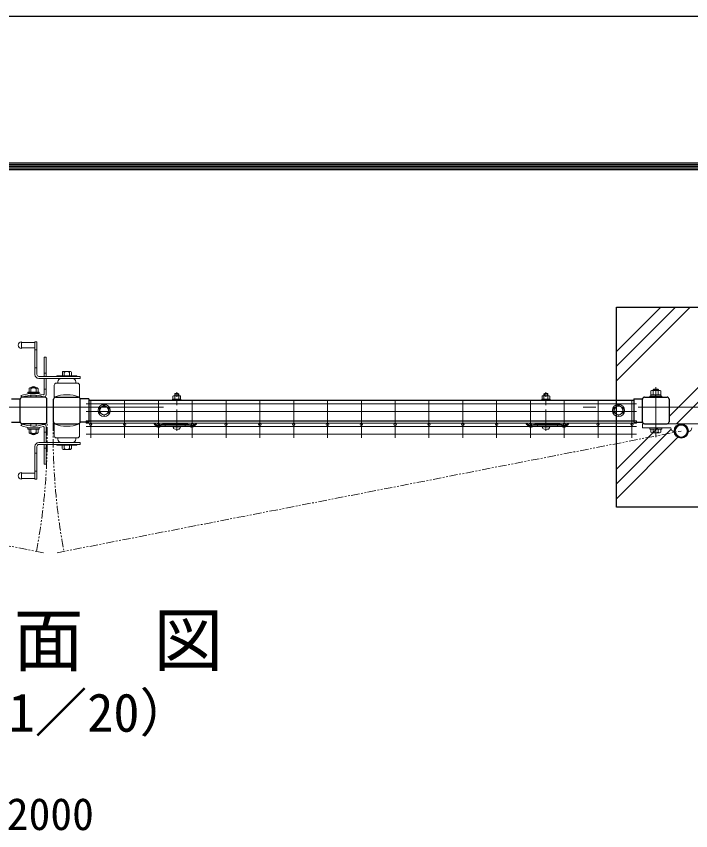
# Model space of a CAD drawing. Units: millimetres, scale not verified. Extents: x -4200 to 4200, y -2970 to 2970.
# Drawn here: x 1280 to 2292, y 1748 to 2970 of the extents above; entities that cross this region are included whole.
import ezdxf
from ezdxf.enums import TextEntityAlignment as Align

# ---------------------------------------------------------------- set-up
doc = ezdxf.new("R2010")
doc.units = ezdxf.units.MM
doc.header["$LTSCALE"] = 10
doc.linetypes.add('USER1', pattern=[50.8, 31.75, -6.35, 6.35, -6.35])
doc.linetypes.add('USER2', pattern=[2.5, 1.25, -0.25, 0.25, -0.25, 0.25, -0.25])
for name, color, linetype, lineweight in [('0-0_D-TTL-TXT', 7, 'Continuous', 25), ('0-1_D-STR3', 3, 'Continuous', 13), ('0-2_D-BMK', 2, 'USER1', 13), ('0-3_D-STR1', 1, 'Continuous', 25), ('0-7_D-STR-DIM', 7, 'Continuous', 13), ('0-A_D-DCR-HCH', 7, 'Continuous', 13), ('0-B_D-STR2', 7, 'Continuous', 13), ('0-C_D-STR4', 7, 'Continuous', 25), ('0-D_D-TTL', 7, 'Continuous', 25)]:
    doc.layers.add(name, color=color, linetype=linetype, lineweight=lineweight)
doc.styles.add('ＭＳ ゴシック', font='')
doc.styles.get('ＭＳ ゴシック').set_extended_font_data('MS Gothic')

# ---------------------------------------------------------------- blocks, each defined once
blk = doc.blocks.new('A$C982ee5ca')
at = {"layer": '0-1_D-STR3'}
for p, q in [((-62.5, 399), (62.5, 399)), ((-62.5, 383), (-62.5, 399)), ((-62.5, 383), (62.5, 383)), ((-57.5, 440.8), (-57.5, 399)), ((-57.5, 399), (57.5, 399)), ((-43.3, 449), (43.3, 449)), ((-23, 484), (-30, 477)), ((30, 477), (-30, 477)), ((-30, 477), (-30, 449)), ((-29.1, 440.8), (-29.1, 399)), ((-23, 484), (-23, 449)), ((23, 484), (-23, 484)), ((23, 484), (23, 449)), ((23, 484), (30, 477)), ((29.1, 440.8), (29.1, 399)), ((30, 477), (30, 449)), ((57.5, 440.8), (57.5, 399)), ((62.5, 383), (62.5, 399)), ((-62.5, 0), (62.5, 0)), ((-62.5, -16), (-62.5, 0)), ((62.5, -16), (62.5, 0)), ((-62.5, -16), (62.5, -16)), ((-51.8, -16), (51.8, -16)), ((-51.8, -31.3), (-51.8, -16)), ((51.8, -31.6), (51.8, -16))]:
    blk.add_line(p, q, dxfattribs=at)
for centre, radius, start, end in [((-43.3, 432.6), 16.4, 30, 150), ((0, 393.2), 55.8, 58.543, 121.457), ((43.3, 432.6), 16.4, 30, 150), ((-32.8, -31.3), 19, 180, 253.92714), ((0.7, 85), 140, 253.92714, 285.41383), ((32.8, -31.6), 19, 285.41383, 0)]:
    blk.add_arc(centre, radius, start, end, dxfattribs=at)
at = {"layer": '0-2_D-BMK'}
blk.add_line((0, -75), (0, 504), dxfattribs=at)

msp = doc.modelspace()

# ---------------------------------------------------------------- linework, layer by layer
at = {"layer": '0-1_D-STR3'}
for p, q in [((1287.78, 2481.77), (1287.78, 2471.77)), ((1287.78, 2480.77), (1307.78, 2480.77)), ((1307.78, 2481.77), (1307.78, 2432.77)), ((1307.78, 2481.77), (1310.78, 2481.77)), ((1310.78, 2481.77), (1310.78, 2432.77)), ((1287.78, 2472.77), (1307.78, 2472.77)), ((1307.78, 2469.77), (1310.78, 2469.77)), ((1324.78, 2458.74), (1321.78, 2458.74)), ((1321.78, 2429.74), (1321.78, 2458.74)), ((1324.78, 2429.74), (1324.78, 2458.74)), ((1307.78, 2442.77), (1310.78, 2442.77)), ((1324.78, 2434.74), (1321.78, 2434.74)), ((1349, 2435.81), (1349, 2430.72)), ((1350.39, 2437.21), (1361.19, 2437.21)), ((1351.77, 2435.81), (1351.77, 2430.77)), ((1359.78, 2435.81), (1359.78, 2430.77)), ((1362.59, 2435.81), (1362.59, 2430.81)), ((1313.78, 2429.77), (1375.78, 2429.77)), ((1313.78, 2426.77), (1375.78, 2426.77)), ((1321.78, 2426.74), (1321.78, 2403.36)), ((1324.78, 2426.74), (1324.78, 2402.24)), ((1339.78, 2419.77), (1371.78, 2419.77)), ((1370.78, 2430.77), (1340.78, 2430.77)), ((1340.78, 2430.77), (1340.78, 2429.77)), ((1342.28, 2419.77), (1342.28, 2421.77)), ((1369.28, 2419.77), (1369.28, 2421.77)), ((1370.78, 2430.77), (1370.78, 2429.77)), ((1375.78, 2426.77), (1375.78, 2429.77)), ((1298.97, 2411.12), (1298.97, 2406.12)), ((1311.17, 2412.53), (1300.37, 2412.53)), ((1301.78, 2413.12), (1301.78, 2412.52)), ((1301.78, 2413.12), (1309.79, 2413.12)), ((1301.78, 2411.12), (1301.78, 2406.09)), ((1302.28, 2413.46), (1302.28, 2412.52)), ((1309.29, 2413.47), (1309.29, 2412.54)), ((1309.79, 2413.12), (1309.79, 2412.54)), ((1309.79, 2411.12), (1309.79, 2406.09)), ((1312.56, 2411.12), (1312.56, 2406.04)), ((1321.78, 2410.74), (1324.78, 2410.74)), ((1336.78, 2416.77), (1336.78, 2398.77)), ((1374.78, 2416.77), (1374.78, 2398.77)), ((2232.28, 2402.34), (2232.28, 2408.14)), ((2234, 2408.84), (2245.55, 2408.84)), ((2235.78, 2409.74), (2236.78, 2410.74)), ((2235.78, 2408.84), (2235.78, 2409.74)), ((2236.03, 2402.34), (2236.03, 2408.14)), ((2242.78, 2408.84), (2242.78, 2410.74)), ((2243.53, 2402.34), (2243.53, 2408.14)), ((2243.78, 2408.84), (2243.78, 2409.74)), ((2247.28, 2402.34), (2247.28, 2408.14)), ((1288.8, 2398.74), (1286.78, 2400.96)), ((1314.18, 2406.09), (1297.38, 2406.09)), ((1297.38, 2406.09), (1297.38, 2404.49)), ((1297.38, 2404.49), (1314.18, 2404.49)), ((1301.78, 2398.74), (1301.78, 2401.55)), ((1309.79, 2398.74), (1309.79, 2401.55)), ((1314.18, 2406.09), (1314.18, 2404.49)), ((2230.78, 2398.74), (2230.78, 2400.34)), ((2230.78, 2400.34), (2248.78, 2400.34)), ((2248.78, 2398.74), (2230.78, 2398.74)), ((2232.08, 2400.34), (2247.48, 2400.34)), ((2232.28, 2402.34), (2247.28, 2402.34)), ((2238.71, 2400.34), (2239.87, 2402.34)), ((2239.4, 2400.34), (2240.56, 2402.34)), ((2247.48, 2400.34), (2247.48, 2402.34)), ((2248.78, 2398.74), (2248.78, 2400.34)), ((1411.78, 2386.47), (1404.78, 2382.43)), ((1404.78, 2382.43), (1404.78, 2375.01)), ((1411.78, 2386.47), (1418.78, 2382.43)), ((1418.78, 2382.43), (1418.78, 2375.01)), ((2183.78, 2386.47), (2176.78, 2382.43)), ((2176.78, 2382.43), (2176.78, 2375.01)), ((2183.78, 2386.47), (2190.78, 2382.43)), ((2190.78, 2382.43), (2190.78, 2375.01)), ((1411.78, 2370.97), (1404.78, 2375.01)), ((1411.78, 2370.97), (1418.78, 2375.01)), ((2183.78, 2370.97), (2176.78, 2375.01)), ((2183.78, 2370.97), (2190.78, 2375.01)), ((1288.8, 2358.24), (1286.78, 2356.02)), ((1301.78, 2358.74), (1301.78, 2355.43)), ((1309.79, 2358.74), (1309.79, 2355.43)), ((1336.78, 2340.72), (1336.78, 2358.72)), ((1374.78, 2340.72), (1374.78, 2358.72)), ((1486.83, 2358.13), (1487.87, 2359.34)), ((1486.83, 2358.13), (1491.54, 2354.07)), ((1487.87, 2359.34), (1492.58, 2355.29)), ((1500.04, 2359.34), (1537.04, 2359.34)), ((1500.04, 2357.54), (1500.04, 2359.34)), ((1537.04, 2357.54), (1537.04, 2359.34)), ((1549.22, 2359.34), (1544.5, 2355.29)), ((1550.26, 2358.13), (1545.55, 2354.07)), ((1550.26, 2358.13), (1549.22, 2359.34)), ((2045.3, 2358.13), (2046.34, 2359.34)), ((2045.3, 2358.13), (2050.01, 2354.08)), ((2046.34, 2359.34), (2051.05, 2355.29)), ((2058.51, 2359.34), (2095.51, 2359.34)), ((2058.51, 2357.54), (2058.51, 2359.34)), ((2095.51, 2357.54), (2095.51, 2359.34)), ((2107.69, 2359.34), (2102.97, 2355.29)), ((2108.73, 2358.13), (2104.02, 2354.08)), ((2108.73, 2358.13), (2107.69, 2359.34)), ((2364.18, 2358.74), (2219.78, 2358.74)), ((1297.38, 2352.5), (1314.18, 2352.5)), ((1298.97, 2345.86), (1298.97, 2350.86)), ((1301.78, 2345.86), (1301.78, 2350.9)), ((1309.79, 2345.86), (1309.79, 2350.9)), ((1312.56, 2345.86), (1312.56, 2350.95)), ((1314.18, 2350.9), (1314.18, 2352.5)), ((1321.78, 2330.74), (1321.78, 2353.63)), ((1321.78, 2346.24), (1324.78, 2346.24)), ((1324.78, 2330.74), (1324.78, 2354.75)), ((1496.47, 2357.13), (1494.48, 2355.31)), ((1497.54, 2355.94), (1495.56, 2354.13)), ((1497.54, 2357.54), (1500.04, 2357.54)), ((1497.54, 2355.94), (1539.54, 2355.94)), ((1537.04, 2357.54), (1500.04, 2357.54)), ((1503.54, 2357.54), (1503.54, 2355.94)), ((1533.54, 2357.54), (1533.54, 2355.94)), ((1537.04, 2357.54), (1539.54, 2357.54)), ((1539.54, 2355.94), (1541.53, 2354.13)), ((1540.62, 2357.13), (1542.61, 2355.31)), ((2054.94, 2357.13), (2052.95, 2355.31)), ((2056.01, 2355.94), (2054.03, 2354.13)), ((2056.01, 2357.54), (2058.51, 2357.54)), ((2056.01, 2355.94), (2098.01, 2355.94)), ((2095.51, 2357.54), (2058.51, 2357.54)), ((2062.01, 2357.54), (2062.01, 2355.94)), ((2092.01, 2357.54), (2092.01, 2355.94)), ((2095.51, 2357.54), (2098.01, 2357.54)), ((2098.01, 2355.94), (2100, 2354.13)), ((2099.09, 2357.13), (2101.08, 2355.31)), ((2230.78, 2352.74), (2248.78, 2352.74)), ((2230.78, 2350.74), (2230.78, 2352.74)), ((2230.78, 2350.74), (2248.78, 2350.74)), ((2232.28, 2346.32), (2232.28, 2350.74)), ((2232.28, 2350.74), (2247.28, 2350.74)), ((2236.02, 2346.32), (2236.02, 2350.74)), ((2243.54, 2346.32), (2243.54, 2350.74)), ((2247.28, 2346.32), (2247.28, 2350.74)), ((2248.78, 2350.74), (2248.78, 2352.74)), ((1311.17, 2344.46), (1300.37, 2344.46)), ((1301.78, 2343.86), (1301.78, 2344.47)), ((1301.78, 2343.86), (1309.79, 2343.86)), ((1302.28, 2343.53), (1302.28, 2344.47)), ((1309.29, 2343.51), (1309.29, 2344.45)), ((1309.79, 2343.86), (1309.79, 2344.45)), ((1339.78, 2337.72), (1371.78, 2337.72)), ((1342.28, 2337.72), (1342.28, 2335.72)), ((1369.28, 2337.72), (1369.28, 2335.72)), ((2234.15, 2345.24), (2245.41, 2345.24)), ((1307.78, 2275.72), (1307.78, 2324.72)), ((1310.78, 2275.72), (1310.78, 2324.72)), ((1313.78, 2330.72), (1375.78, 2330.72)), ((1313.78, 2327.72), (1375.78, 2327.72)), ((1321.78, 2327.74), (1321.78, 2298.24)), ((1324.78, 2322.24), (1321.78, 2322.24)), ((1324.78, 2327.74), (1324.78, 2298.24)), ((1340.78, 2326.72), (1340.78, 2327.72)), ((1340.78, 2326.72), (1370.78, 2326.72)), ((1348.97, 2321.68), (1348.97, 2326.68)), ((1351.78, 2321.68), (1351.78, 2326.72)), ((1359.79, 2321.68), (1359.79, 2326.72)), ((1362.56, 2321.68), (1362.56, 2326.77)), ((1370.78, 2326.72), (1370.78, 2327.72)), ((1375.78, 2330.72), (1375.78, 2327.72)), ((1310.78, 2314.72), (1307.78, 2314.72)), ((1361.17, 2320.28), (1350.37, 2320.28)), ((1324.78, 2298.24), (1321.78, 2298.24)), ((1287.78, 2275.72), (1287.78, 2285.72)), ((1287.78, 2284.72), (1307.78, 2284.72)), ((1310.78, 2287.72), (1307.78, 2287.72)), ((1287.78, 2276.72), (1307.78, 2276.72)), ((1307.78, 2275.72), (1310.78, 2275.72))]:
    msp.add_line(p, q, dxfattribs=at)
for points in [[(2235.78, 2409.74), (2243.78, 2409.74), (2242.78, 2410.74)], [(2236.78, 2408.84), (2236.78, 2410.74), (2242.78, 2410.74)], [(2232.08, 2400.34), (2232.08, 2402.34), (2247.48, 2402.34)], [(2219.78, 2358.74), (2219.78, 2352.74), (2262.3, 2352.74)], [(1314.18, 2350.9), (1297.38, 2350.9), (1297.38, 2352.5)]]:
    msp.add_lwpolyline(points, dxfattribs=at)
for centre, radius in [((1411.78, 2378.72), 9), ((1411.78, 2378.72), 6.71), ((2183.78, 2378.72), 9), ((2183.78, 2378.72), 6.71), ((2277.98, 2347.94), 10.8), ((2277.98, 2347.94), 10), ((2277.98, 2347.94), 9)]:
    msp.add_circle(centre, radius, dxfattribs=at)
for centre, radius, start, end in [((1287.78, 2476.77), 5, 90.00001, 270), ((1313.78, 2432.77), 6, 180.00001, 269.99995), ((1313.78, 2432.77), 3, 180.00001, 270), ((1350.39, 2435.82), 1.39, 359.29981, 180.701), ((1355.78, 2430.8), 6.41, 51.35043, 128.64746), ((1361.19, 2435.8), 1.4, 0.08393, 179.91606), ((1339.78, 2416.77), 3, 90, 180.00001), ((1347.28, 2421.77), 5, 90.00001, 179.99999), ((1364.28, 2421.77), 5, 0, 90), ((1371.78, 2416.77), 3, 0, 90), ((1300.37, 2411.12), 1.4, 0.08393, 179.91608), ((1305.78, 2408.12), 6.41, 51.35253, 128.64959), ((1305.78, 2406.12), 6.41, 51.35253, 128.64959), ((1311.17, 2411.14), 1.39, 359.29901, 180.70018), ((2234.15, 2406), 2.85, 48.83491, 131.16509), ((2239.78, 2398.45), 10.39, 68.85295, 111.14705), ((2245.4, 2406), 2.85, 48.86505, 131.13495), ((1305.78, 2351.49), 53, 73.87238, 111.00754), ((1305.78, 2351.72), 50, 72.42905, 109.85261), ((1320.78, 2403.36), 1, 253.8728, 0.00001), ((1321.78, 2402.24), 3, 252.42887, 0.00001), ((1355.78, 2351.66), 50.8, 68.0365, 111.96349), ((1305.78, 2405.27), 50, 250.14739, 287.57095), ((1321.78, 2354.75), 3, 359.99999, 107.57113), ((1355.78, 2405.83), 50.8, 248.03652, 291.96351), ((1305.78, 2405.5), 53, 248.99246, 286.12762), ((1300.37, 2345.87), 1.4, 180.08392, 359.91607), ((1305.78, 2350.87), 6.41, 231.35041, 308.64747), ((1311.17, 2345.85), 1.39, 179.29982, 0.70099), ((1320.78, 2353.63), 1, 359.99999, 106.1272), ((1493.52, 2356.37), 3.03, 229.26286, 312.38442), ((1493.52, 2356.37), 1.43, 229.26286, 312.38442), ((1497.54, 2355.94), 1.6, 90, 132.38442), ((1539.54, 2355.94), 1.6, 47.61558, 90), ((1543.57, 2356.37), 3.03, 227.61558, 310.73714), ((1543.57, 2356.37), 1.43, 227.61558, 310.73714), ((2051.99, 2356.37), 3.03, 229.26286, 312.38442), ((2051.99, 2356.37), 1.43, 229.26286, 312.38442), ((2056.01, 2355.94), 1.6, 90, 132.38442), ((2098.01, 2355.94), 1.6, 47.61558, 90), ((2102.04, 2356.37), 3.03, 227.61558, 310.73714), ((2102.04, 2356.37), 1.43, 227.61558, 310.73714), ((2234.15, 2347.4), 2.16, 210, 330), ((2239.78, 2352.32), 7.08, 237.93138, 302.06862), ((2245.41, 2347.4), 2.16, 210, 330), ((2268.3, 2352.74), 6, 180, 259.73982), ((2287.65, 2352.74), 6, 280.26018, 0), ((1305.78, 2348.87), 6.41, 231.35041, 308.64747), ((1339.78, 2340.72), 3, 180.00001, 270), ((1347.28, 2335.72), 5, 180.00002, 270), ((1364.28, 2335.72), 5, 270, 0.00001), ((1371.78, 2340.72), 3, 270, 0.00001), ((1313.78, 2324.72), 6, 90.00006, 180.00001), ((1313.78, 2324.72), 3, 90.00001, 180.00001), ((1350.37, 2321.68), 1.4, 180.08393, 359.91608), ((1355.78, 2326.69), 6.41, 231.35042, 308.64748), ((1361.17, 2321.67), 1.39, 179.29981, 0.70101), ((1287.78, 2280.72), 5, 90, 270)]:
    msp.add_arc(centre, radius, start, end, dxfattribs=at)
at = {"layer": '0-2_D-BMK'}
for p, q in [((2239.78, 2338.93), (2239.78, 2413.92)), ((1500.78, 2383.74), (1100.78, 2383.74)), ((2530.78, 2383.74), (2130.78, 2383.74))]:
    msp.add_line(p, q, dxfattribs=at)
at = {"layer": '0-2_D-BMK', "linetype": 'USER2'}
for p, q in [((1320.52, 2165.4), (383.58, 2347.94)), ((1341.04, 2165.4), (2277.98, 2347.94))]:
    msp.add_line(p, q, dxfattribs=at)
for centre, start, end in [((366.78, 2343.24), 349.44142, 1.03068), ((2294.78, 2343.24), 178.96932, 190.55858)]:
    msp.add_arc(centre, 959.66, start, end, dxfattribs=at)
at = {"layer": '0-3_D-STR1'}
for p, q in [((1272.78, 2396.19), (1285.85, 2396.19)), ((1285.78, 2361.94), (1285.78, 2395.54)), ((1322.58, 2398.74), (1288.98, 2398.74)), ((1325.78, 2361.94), (1325.78, 2395.54)), ((1335.78, 2361.94), (1335.78, 2395.54)), ((1338.98, 2398.74), (1372.58, 2398.74)), ((1388.78, 2396.19), (1375.71, 2396.19)), ((1375.78, 2361.94), (1375.78, 2395.54)), ((1388.78, 2396.19), (1388.78, 2361.29)), ((2206.78, 2396.17), (2206.78, 2361.27)), ((2206.78, 2396.17), (2219.78, 2396.17)), ((2219.78, 2361.94), (2219.78, 2395.5)), ((2222.98, 2398.74), (2256.58, 2398.74)), ((2259.78, 2396.24), (2259.78, 2361.94)), ((1388.78, 2394.24), (2206.78, 2394.24)), ((1272.78, 2361.29), (1285.78, 2361.29)), ((1322.58, 2358.74), (1288.98, 2358.74)), ((1338.98, 2358.74), (1372.58, 2358.74)), ((1388.78, 2361.29), (1375.78, 2361.29)), ((1388.78, 2363.24), (2206.78, 2363.24)), ((2206.78, 2361.27), (2219.78, 2361.27)), ((2222.98, 2358.74), (2256.58, 2358.74))]:
    msp.add_line(p, q, dxfattribs=at)
for centre, start, end in [((1288.98, 2395.54), 90.00003, 180), ((1322.58, 2395.54), 0, 90.00003), ((1338.98, 2395.54), 89.99997, 180), ((1372.58, 2395.54), 0, 89.99997), ((2222.98, 2395.54), 90.00001, 179.99999), ((2256.58, 2395.54), 359.9993, 90.00003), ((1288.98, 2361.94), 180, 269.99997), ((1322.58, 2361.94), 269.99997, 0), ((1338.98, 2361.94), 180, 270.00003), ((1372.58, 2361.94), 270.00003, 0), ((2222.98, 2361.94), 179.99928, 270.00003), ((2256.58, 2361.94), 270, 359.99916)]:
    msp.add_arc(centre, 3.2, start, end, dxfattribs=at)
at = {"layer": '0-A_D-DCR-HCH'}
for p, q in [((2180.78, 2423.23), (2291.29, 2533.74)), ((2180.78, 2445.33), (2269.19, 2533.74)), ((2180.78, 2467.43), (2247.1, 2533.74)), ((2180.78, 2246.46), (2272.83, 2338.5))]:
    msp.add_line(p, q, dxfattribs=at)
for points in [[(2259.78, 2369.65), (2273.87, 2383.74), (2330.78, 2440.65), (2423.87, 2533.74)], [(2270.97, 2358.74), (2295.97, 2383.74), (2305.78, 2393.55)], [(2180.78, 2290.65), (2228.42, 2338.29), (2242.87, 2352.74)], [(2180.78, 2268.55), (2255.86, 2343.63), (2262.75, 2350.52)]]:
    msp.add_lwpolyline(points, dxfattribs=at)
at = {"layer": '0-B_D-STR2'}
for p, q in [((1384.65, 2388.54), (2210.91, 2388.54)), ((1391.62, 2393.94), (1391.62, 2337.94)), ((1442.39, 2393.94), (1442.39, 2337.94)), ((1493.16, 2393.94), (1493.16, 2337.94)), ((1543.93, 2393.94), (1543.93, 2337.94)), ((1594.7, 2393.94), (1594.7, 2337.94)), ((1645.47, 2393.94), (1645.47, 2337.94)), ((1696.24, 2393.94), (1696.24, 2337.94)), ((1747.01, 2393.94), (1747.01, 2337.94)), ((1797.78, 2393.94), (1797.78, 2337.94)), ((1848.55, 2393.94), (1848.55, 2337.94)), ((1899.32, 2393.94), (1899.32, 2337.94)), ((1950.09, 2393.94), (1950.09, 2337.94)), ((2000.86, 2393.94), (2000.86, 2337.94)), ((2051.63, 2393.94), (2051.63, 2337.94)), ((2102.4, 2393.94), (2102.4, 2337.94)), ((2153.17, 2393.94), (2153.17, 2337.94)), ((2203.94, 2393.94), (2203.94, 2337.94)), ((1384.65, 2377.24), (2210.91, 2377.24)), ((1384.62, 2363.24), (2210.94, 2363.24)), ((1384.62, 2359.64), (1384.62, 2363.24)), ((1384.62, 2359.64), (2210.94, 2359.64)), ((2210.94, 2359.64), (2210.94, 2363.24)), ((1384.65, 2354.64), (2210.91, 2354.64)), ((1384.65, 2343.34), (2210.91, 2343.34))]:
    msp.add_line(p, q, dxfattribs=at)
for centre in [(1391.62, 2357.84), (1442.39, 2357.84), (1493.16, 2357.84), (1543.93, 2357.84), (1594.7, 2357.84), (1645.47, 2357.84), (1696.24, 2357.84), (1747.01, 2357.84), (1797.78, 2357.84), (1848.55, 2357.84), (1899.32, 2357.84), (1950.09, 2357.84), (2000.86, 2357.84), (2051.63, 2357.84), (2102.4, 2357.84), (2153.17, 2357.84), (2203.94, 2357.84)]:
    msp.add_circle(centre, 1.8, dxfattribs=at)
at = {"layer": '0-C_D-STR4'}
msp.add_lwpolyline([(2180.78, 2533.74), (2480.78, 2533.74), (2480.78, 2233.74), (2180.78, 2233.74)], close=True, dxfattribs=at)
at = {"layer": '0-D_D-TTL', "color": 2}
msp.add_lwpolyline([(-4200, 2970), (4200, 2970), (4200, -2970), (-4200, -2970)], close=True, dxfattribs=at)
at = {"layer": '0-D_D-TTL'}
for points in [[(-3930, 2750), (3930, 2750), (3930, -2750), (-3930, -2750)], [(-3927.5, 2747.5), (3927.5, 2747.5), (3927.5, -2747.5), (-3927.5, -2747.5)], [(-3925, 2745), (3925, 2745), (3925, -2745), (-3925, -2745)], [(-3922.5, 2742.5), (3922.5, 2742.5), (3922.5, -2742.5), (-3922.5, -2742.5)], [(-3920, 2740), (3920, 2740), (3920, -2740), (-3920, -2740)]]:
    msp.add_lwpolyline(points, close=True, dxfattribs=at)

# ---------------------------------------------------------------- block references
at = {"layer": '0-7_D-STR-DIM', "xscale": 0.1, "yscale": 0.1}
for p in [(1520.78, 2355.94), (2074.78, 2355.94)]:
    msp.add_blockref('A$C982ee5ca', p, dxfattribs=at)

# ---------------------------------------------------------------- texts
at = {"layer": '0-0_D-TTL-TXT', "style": 'ＭＳ ゴシック'}
for s, height, p in [('平\u3000面\u3000図', 76.98, (1065.69, 1972.74)), ('（S=1／20）', 57.7, (1111.17, 1879.54))]:
    msp.add_text(s, height=height, dxfattribs=at).set_placement(p, align=Align.BOTTOM_LEFT)
at = {"layer": '0-7_D-STR-DIM', "style": 'ＭＳ ゴシック'}
msp.add_text('2000', height=48.09, dxfattribs=at).set_placement((1265.53, 1734.98), align=Align.BOTTOM_LEFT)

doc.saveas('drawing.dxf')
